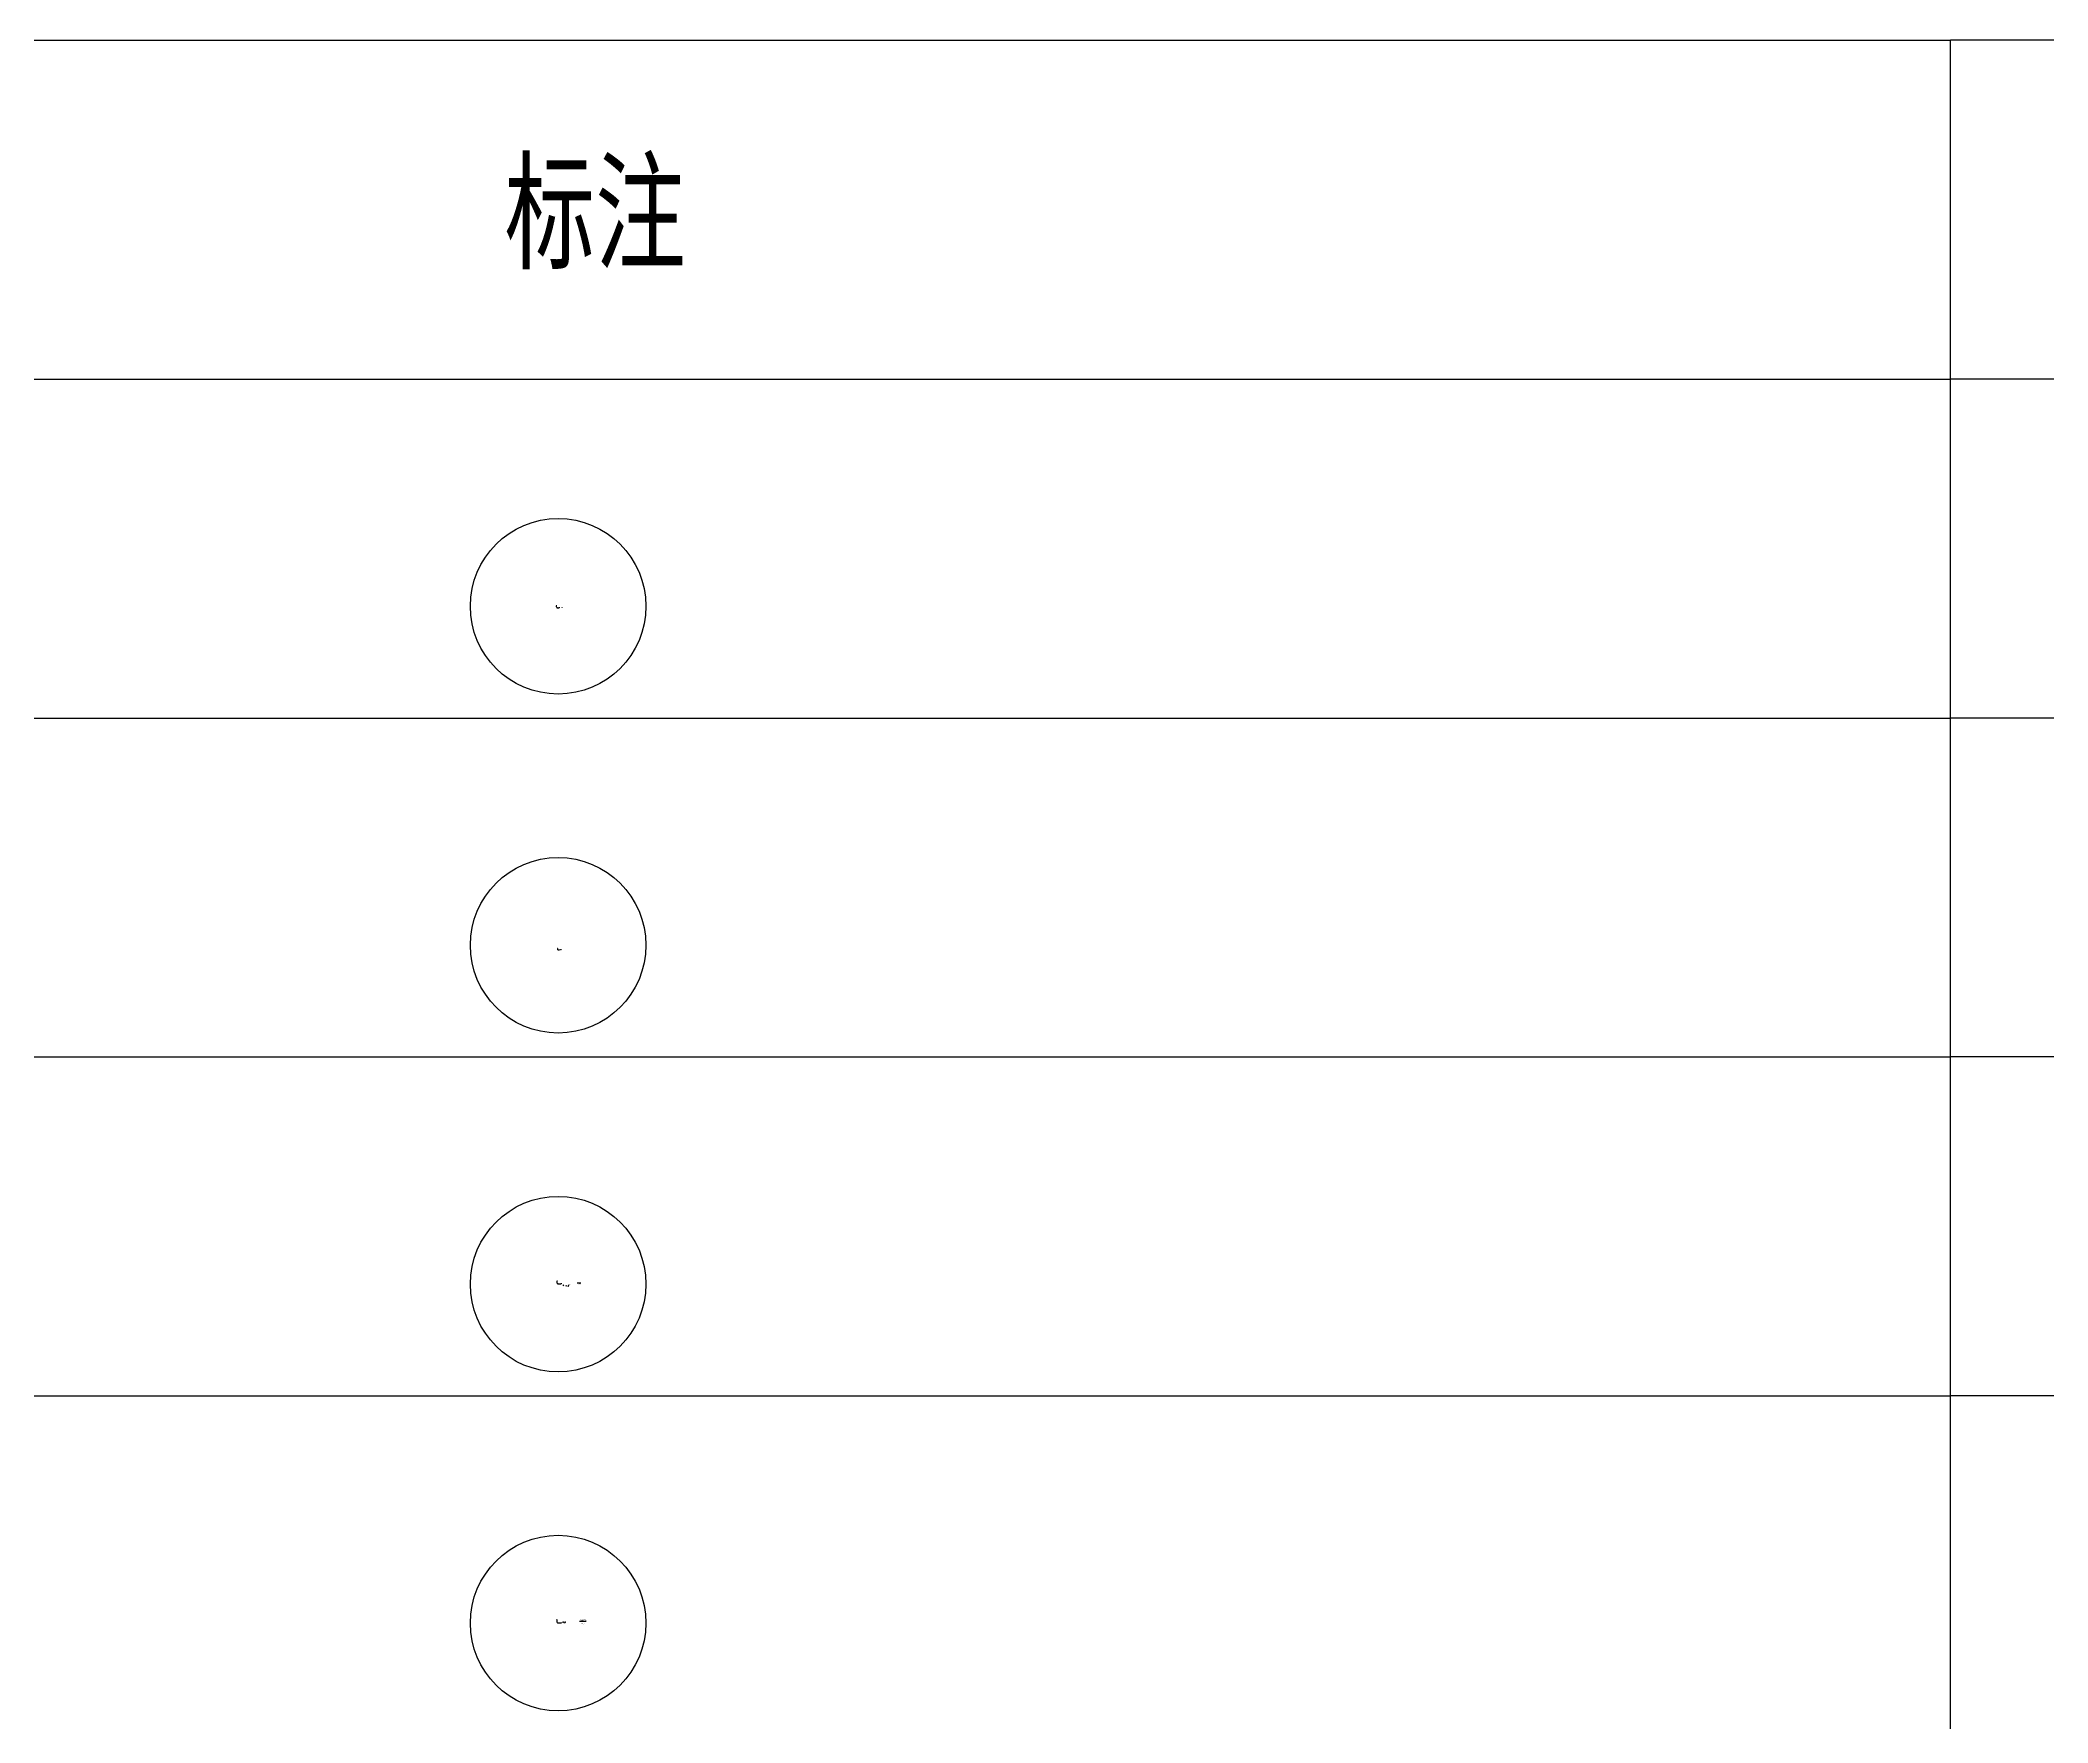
# Model space of a CAD drawing. Header units: millimetres. Extents: x -1582620 to 4754388, y -184455 to 3397362.
# Drawn here: x -679338 to -649713, y -110904 to -86081 of the extents above; entities that cross this region are included whole.
import ezdxf
from ezdxf import colors
from ezdxf.entities.mleader import LeaderData, LeaderLine
from ezdxf.enums import TextEntityAlignment as Align
from ezdxf.math import Vec2, Vec3

# ---------------------------------------------------------------- set-up
doc = ezdxf.new("R2010")
doc.units = ezdxf.units.MM
doc.header["$LTSCALE"] = 1000
doc.header["$MEASUREMENT"] = 0
for name, color, linetype in [('E-REQU-DIMS', 30, 'Continuous'), ('E-SHET-PROF', 1, 'Continuous'), ('E-UNIV-DIAG', 2, 'Continuous'), ('E-UNIV-NOTE', 6, 'Continuous')]:
    doc.layers.add(name, color=color, linetype=linetype)
doc.styles.add('TH-STYLE1', font='Stfangso_0.ttf', dxfattribs={"width": 0.65})
doc.styles.add('TH-STYLE2', font='Tssdeng.shx', dxfattribs={"width": 0.7, "bigfont": 'Tssdchn.shx'})
doc.styles.add('TH-STYLE3', font='tssdeng.shx', dxfattribs={"width": 0.65, "bigfont": 'tssdchn.shx'})
doc.dimstyles.new('E-DIMA02', dxfattribs={"dimscale": 0.2, "dimtxt": 3.5, "dimasz": 2, "dimexe": 3, "dimexo": 3, "dimgap": 1.25, "dimtad": 1, "dimdec": 1, "dimrnd": 1, "dimdsep": 46, "dimtxsty": 'TH-STYLE3', "dimblk1": 'ARCHTICK', "dimblk2": 'ARCHTICK', "dimsah": 1, "dimcen": 0, "dimclrt": 6, "dimadec": 0, "dimazin": 0, "dimtfac": 1, "dimtdec": 1, "dimtix": 1, "dimtmove": 2, "dimatfit": 3, "dimldrblk": 'ARCHTICK', "dimfxl": 1, "dimtolj": 1, "dimarcsym": 0})
doc.dimstyles.new('E-DIMA05', dxfattribs={"dimscale": 0.5, "dimtxt": 3.5, "dimasz": 2, "dimexe": 3, "dimexo": 3, "dimgap": 1.25, "dimtad": 1, "dimdec": 1, "dimrnd": 1, "dimdsep": 46, "dimtxsty": 'TH-STYLE3', "dimblk1": 'ARCHTICK', "dimblk2": 'ARCHTICK', "dimsah": 1, "dimcen": 0, "dimclrt": 6, "dimadec": 0, "dimazin": 0, "dimtfac": 1, "dimtdec": 1, "dimtix": 1, "dimtmove": 2, "dimatfit": 3, "dimldrblk": 'ARCHTICK', "dimfxl": 1, "dimtolj": 1, "dimarcsym": 0})
doc.dimstyles.new('E-DIMA1', dxfattribs={"dimtxt": 3.5, "dimasz": 2, "dimexe": 3, "dimexo": 3, "dimgap": 1.25, "dimtad": 1, "dimdec": 1, "dimrnd": 1, "dimdsep": 46, "dimtxsty": 'TH-STYLE3', "dimblk1": 'ARCHTICK', "dimblk2": 'ARCHTICK', "dimsah": 1, "dimcen": 0, "dimclrt": 6, "dimadec": 0, "dimazin": 0, "dimtfac": 1, "dimtdec": 1, "dimtix": 1, "dimtmove": 2, "dimatfit": 3, "dimldrblk": 'ARCHTICK', "dimfxl": 1, "dimtolj": 1, "dimarcsym": 0})
doc.dimstyles.new('E-DIMA2', dxfattribs={"dimscale": 2, "dimtxt": 3.5, "dimasz": 2, "dimexe": 3, "dimexo": 3, "dimgap": 1.25, "dimtad": 1, "dimdec": 1, "dimrnd": 1, "dimdsep": 46, "dimtxsty": 'TH-STYLE3', "dimblk1": 'ARCHTICK', "dimblk2": 'ARCHTICK', "dimsah": 1, "dimcen": 0, "dimclrt": 6, "dimadec": 0, "dimazin": 0, "dimtfac": 1, "dimtdec": 1, "dimtix": 1, "dimtmove": 2, "dimatfit": 3, "dimldrblk": 'ARCHTICK', "dimfxl": 3, "dimtolj": 1, "dimarcsym": 0})

# ---------------------------------------------------------------- blocks, each defined once
blk = doc.blocks.new('_ARCHTICK')
at = {"color": 0, "linetype": 'ByBlock', "const_width": 0.15}
blk.add_lwpolyline([(-0.5, -0.5), (0.5, 0.5)], dxfattribs=at)
blk = doc.blocks.new('*D504')
at = {"layer": 'Defpoints', "color": 0, "transparency": 16777216}
for p in [(-671702, -104417), (-671652, -104417), (-671652, -104427)]:
    blk.add_point(p, dxfattribs=at)
at = {"layer": 'E-REQU-DIMS', "color": 0, "lineweight": -2, "transparency": 16777216}
for p, q in [((-671702, -104420), (-671702, -104430)), ((-671702, -104427), (-671652, -104427)), ((-671652, -104420), (-671652, -104430))]:
    blk.add_line(p, q, dxfattribs=at)
at = {"layer": 'E-REQU-DIMS', "color": 0, "lineweight": -2, "transparency": 16777216, "xscale": 2, "yscale": 2, "zscale": 2, "rotation": 180}
blk.add_blockref('_ARCHTICK', (-671702, -104427), dxfattribs=at)
at = {"layer": 'E-REQU-DIMS', "color": 0, "lineweight": -2, "transparency": 16777216, "xscale": 2, "yscale": 2, "zscale": 2}
blk.add_blockref('_ARCHTICK', (-671652, -104427), dxfattribs=at)
at = {"layer": 'E-REQU-DIMS', "color": 6, "transparency": 16777216, "insert": (-671677, -104424), "char_height": 3.5, "attachment_point": 5, "style": 'TH-STYLE3'}
blk.add_mtext('\\A1;50', dxfattribs=at)
blk = doc.blocks.new('*D505')
at = {"layer": 'Defpoints', "color": 0, "transparency": 16777216}
for p in [(-671712, -104417), (-671702, -104387), (-671702, -104417)]:
    blk.add_point(p, dxfattribs=at)
at = {"layer": 'E-REQU-DIMS', "color": 0, "lineweight": -2, "transparency": 16777216}
for p, q in [((-671705, -104387), (-671715, -104387)), ((-671705, -104417), (-671715, -104417)), ((-671712, -104387), (-671712, -104417))]:
    blk.add_line(p, q, dxfattribs=at)
at = {"layer": 'E-REQU-DIMS', "color": 0, "lineweight": -2, "transparency": 16777216, "xscale": 2, "yscale": 2, "zscale": 2}
for p, rotation in [((-671712, -104387), 90), ((-671712, -104417), 270)]:
    blk.add_blockref('_ARCHTICK', p, dxfattribs=dict(at, rotation=rotation))
at = {"layer": 'E-REQU-DIMS', "color": 6, "transparency": 16777216, "insert": (-671715, -104402), "char_height": 3.5, "attachment_point": 5, "rotation": 90, "style": 'TH-STYLE3'}
blk.add_mtext('\\A1;30', dxfattribs=at)
blk = doc.blocks.new('*D507')
at = {"layer": 'Defpoints', "color": 0, "transparency": 16777216}
for p in [(-671705, -99496), (-671700, -99481), (-671700, -99496)]:
    blk.add_point(p, dxfattribs=at)
at = {"layer": 'E-REQU-DIMS', "color": 0, "lineweight": -2, "transparency": 16777216}
for p, q in [((-671702, -99481), (-671707, -99481)), ((-671702, -99496), (-671707, -99496)), ((-671705, -99481), (-671705, -99496))]:
    blk.add_line(p, q, dxfattribs=at)
for p, rotation in [((-671705, -99481), 90), ((-671705, -99496), 270)]:
    blk.add_blockref('_ARCHTICK', p, dxfattribs=dict(at, rotation=rotation))
at = {"layer": 'E-REQU-DIMS', "color": 6, "transparency": 16777216, "insert": (-671707, -99489), "char_height": 1.75, "attachment_point": 5, "rotation": 90, "style": 'TH-STYLE3'}
blk.add_mtext('\\A1;15', dxfattribs=at)
blk = doc.blocks.new('*D508')
at = {"layer": 'Defpoints', "color": 0, "transparency": 16777216}
for p in [(-671712, -94443), (-671681, -94443), (-671681, -94453)]:
    blk.add_point(p, dxfattribs=at)
at = {"layer": 'E-REQU-DIMS', "color": 0, "lineweight": -2, "transparency": 16777216}
for p, q in [((-671712, -94444), (-671712, -94454)), ((-671712, -94453), (-671681, -94453)), ((-671681, -94444), (-671681, -94454))]:
    blk.add_line(p, q, dxfattribs=at)
at = {"layer": 'E-REQU-DIMS', "color": 0, "lineweight": -2, "transparency": 16777216, "xscale": 0.4, "yscale": 0.4, "zscale": 0.4, "rotation": 180}
blk.add_blockref('_ARCHTICK', (-671712, -94453), dxfattribs=at)
at = {"layer": 'E-REQU-DIMS', "color": 0, "lineweight": -2, "transparency": 16777216, "xscale": 0.4, "yscale": 0.4, "zscale": 0.4}
blk.add_blockref('_ARCHTICK', (-671681, -94453), dxfattribs=at)
at = {"layer": 'E-REQU-DIMS', "color": 6, "transparency": 16777216, "insert": (-671697, -94453), "char_height": 0.7, "attachment_point": 5, "style": 'TH-STYLE3'}
blk.add_mtext('\\A1;31', dxfattribs=at)
blk = doc.blocks.new('*D509')
at = {"layer": 'Defpoints', "color": 0, "transparency": 16777216}
for p in [(-671724, -94443), (-671714, -94428), (-671712, -94443)]:
    blk.add_point(p, dxfattribs=at)
at = {"layer": 'E-REQU-DIMS', "color": 0, "lineweight": -2, "transparency": 16777216}
for p, q in [((-671715, -94428), (-671725, -94428)), ((-671713, -94443), (-671725, -94443)), ((-671724, -94428), (-671724, -94443))]:
    blk.add_line(p, q, dxfattribs=at)
at = {"layer": 'E-REQU-DIMS', "color": 0, "lineweight": -2, "transparency": 16777216, "xscale": 0.4, "yscale": 0.4, "zscale": 0.4}
for p, rotation in [((-671724, -94428), 90), ((-671724, -94443), 270)]:
    blk.add_blockref('_ARCHTICK', p, dxfattribs=dict(at, rotation=rotation))
at = {"layer": 'E-REQU-DIMS', "color": 6, "transparency": 16777216, "insert": (-671725, -94436), "char_height": 0.7, "attachment_point": 5, "rotation": 90, "style": 'TH-STYLE3'}
blk.add_mtext('\\A1;15', dxfattribs=at)
blk = doc.blocks.new('*D492')
at = {"layer": 'Defpoints', "color": 0, "transparency": 16777216}
for p in [(-671702, -109417), (-671652, -109417), (-671652, -109427)]:
    blk.add_point(p, dxfattribs=at)
at = {"layer": 'E-REQU-DIMS', "color": 0, "lineweight": -2, "transparency": 16777216}
for p, q in [((-671702, -109423), (-671702, -109433)), ((-671702, -109427), (-671652, -109427)), ((-671652, -109423), (-671652, -109433))]:
    blk.add_line(p, q, dxfattribs=at)
at = {"layer": 'E-REQU-DIMS', "color": 0, "lineweight": -2, "transparency": 16777216, "xscale": 4, "yscale": 4, "zscale": 4, "rotation": 180}
blk.add_blockref('_ARCHTICK', (-671702, -109427), dxfattribs=at)
at = {"layer": 'E-REQU-DIMS', "color": 0, "lineweight": -2, "transparency": 16777216, "xscale": 4, "yscale": 4, "zscale": 4}
blk.add_blockref('_ARCHTICK', (-671652, -109427), dxfattribs=at)
at = {"layer": 'E-REQU-DIMS', "color": 6, "transparency": 16777216, "insert": (-671677, -109421), "char_height": 7, "attachment_point": 5, "style": 'TH-STYLE3'}
blk.add_mtext('\\A1;50', dxfattribs=at)
blk = doc.blocks.new('*D493')
at = {"layer": 'Defpoints', "color": 0, "transparency": 16777216}
for p in [(-671712, -109417), (-671702, -109387), (-671702, -109417)]:
    blk.add_point(p, dxfattribs=at)
at = {"layer": 'E-REQU-DIMS', "color": 0, "lineweight": -2, "transparency": 16777216}
for p, q in [((-671708, -109387), (-671718, -109387)), ((-671708, -109417), (-671718, -109417)), ((-671712, -109387), (-671712, -109417))]:
    blk.add_line(p, q, dxfattribs=at)
at = {"layer": 'E-REQU-DIMS', "color": 0, "lineweight": -2, "transparency": 16777216, "xscale": 4, "yscale": 4, "zscale": 4}
for p, rotation in [((-671712, -109387), 90), ((-671712, -109417), 270)]:
    blk.add_blockref('_ARCHTICK', p, dxfattribs=dict(at, rotation=rotation))
at = {"layer": 'E-REQU-DIMS', "color": 6, "transparency": 16777216, "insert": (-671718, -109402), "char_height": 7, "attachment_point": 5, "rotation": 90, "style": 'TH-STYLE3'}
blk.add_mtext('\\A1;30', dxfattribs=at)
blk = doc.blocks.new('_Dot')
at = {"color": 0, "linetype": 'ByBlock', "lineweight": -2}
blk.add_line((-0.5, 0), (-1, 0), dxfattribs=at)
at = {"color": 0, "linetype": 'ByBlock', "const_width": 0.5}
blk.add_lwpolyline([(-0.25, 0, 1), (0.25, 0, 1)], format="xyb", close=True, dxfattribs=at)
blk = doc.blocks.new('_DotBlank')
at = {"color": 0, "linetype": 'ByBlock', "lineweight": -2}
blk.add_line((-0.5, 0), (-1, 0), dxfattribs=at)
blk.add_circle((0, 0), 0.5, dxfattribs=at)

msp = doc.modelspace()

# ---------------------------------------------------------------- linework, layer by layer
at = {"layer": 'E-UNIV-DIAG'}
for p, q in [((-691149.87, -86080.89), (-651149.87, -86080.89)), ((-651149.87, -166080.89), (-651149.87, -86080.89)), ((-611149.87, -86080.89), (-651149.87, -86080.89)), ((-691149.87, -91080.89), (-651149.87, -91080.89)), ((-611149.87, -91080.89), (-651149.87, -91080.89)), ((-691149.87, -96080.89), (-651149.87, -96080.89)), ((-611149.87, -96080.89), (-651149.87, -96080.89)), ((-691149.87, -101080.89), (-651149.87, -101080.89)), ((-611149.87, -101080.89), (-651149.87, -101080.89)), ((-691149.87, -106080.89), (-651149.87, -106080.89)), ((-611149.87, -106080.89), (-651149.87, -106080.89))]:
    msp.add_line(p, q, dxfattribs=at)
for centre in [(-671694.87, -94432.76), (-671694.87, -99432.76), (-671694.87, -104432.76), (-671694.87, -109432.76)]:
    msp.add_circle(centre, 1295.08, dxfattribs=at)

# ---------------------------------------------------------------- texts
at = {"layer": 'E-SHET-PROF', "attachment_point": 5}
for s, insert, char_height, style in [('{\\H1.071x;\\L一层照明平面图\\H0.4667x;\\l 1:1}', (-671385.22, -104409.7), 7, 'TH-STYLE2'), ('一层照明平面图', (-671385.22, -104430.78), 5, 'TH-STYLE1'), ('1:1', (-671385.22, -104441.2), 3.5, 'TH-STYLE1'), ('{\\H1.071x;\\L一层照明平面图\\H0.4667x;\\l 1:2}', (-671327.6, -109394.25), 14, 'TH-STYLE2'), ('一层照明平面图', (-671327.6, -109436.4), 10, 'TH-STYLE3'), ('1:2', (-671327.6, -109457.24), 7, 'TH-STYLE3')]:
    msp.add_mtext(s, dxfattribs=dict(at, insert=insert, char_height=char_height, style=style))
at = {"layer": 'E-UNIV-NOTE', "style": 'TH-STYLE1', "width": 0.7}
msp.add_text('标注', height=1400, dxfattribs=at).set_placement((-671149.87, -88580.89), align=Align.MIDDLE)

# ---------------------------------------------------------------- dimensions: what is measured, and where the dimension line sits
at = {"layer": 'E-REQU-DIMS'}
for base, p1, p2, dimstyle, picture, middle in [((-671724.3004, -94443.1556), (-671714.3004, -94428.0127), (-671712.2549, -94443.1556), 'E-DIMA02', '*D509', (-671724.9004, -94435.5842)), ((-671705.34, -99496.47), (-671700.34, -99481.47), (-671700.34, -99496.47), 'E-DIMA05', '*D507', (-671706.84, -99488.97)), ((-671712.2, -104417.13), (-671702.2, -104387.13), (-671702.2, -104417.13), 'E-DIMA1', '*D505', (-671715.2, -104402.13)), ((-671712.2, -109417.13), (-671702.2, -109387.13), (-671702.2, -109417.13), 'E-DIMA2', '*D493', (-671718.2, -109402.13))]:
    dim = msp.add_linear_dim(base=base, p1=p1, p2=p2, angle=270, dimstyle=dimstyle, dxfattribs=at)
    dim.commit()
    dim.dimension.update_dxf_attribs({"geometry": picture, "text_midpoint": middle})
for base, p1, p2, dimstyle, picture, middle in [((-671680.81, -94453.16), (-671712.25, -94443.16), (-671680.81, -94443.19), 'E-DIMA02', '*D508', (-671696.53, -94452.56)), ((-671652.19, -104427.13), (-671702.2, -104417.13), (-671652.19, -104417.13), 'E-DIMA1', '*D504', (-671677.19, -104424.13)), ((-671652.19, -109427.13), (-671702.2, -109417.13), (-671652.19, -109417.13), 'E-DIMA2', '*D492', (-671677.19, -109421.13))]:
    dim = msp.add_linear_dim(base=base, p1=p1, p2=p2, dimstyle=dimstyle, dxfattribs=at)
    dim.commit()
    dim.dimension.update_dxf_attribs({"geometry": picture, "text_midpoint": middle})
msp.add_linear_dim(base=(-671675.34, -99501.47), p1=(-671700.34, -99496.47), p2=(-671675.34, -99496.47), dimstyle='E-DIMA05', dxfattribs=at).render()

# ---------------------------------------------------------------- leaders
ml = msp.add_multileader_mtext('Standard', dxfattribs=at)
ml.set_content('3.5', color=6, style='TH-STYLE3')
ml.set_leader_properties()
ml.build(insert=Vec2(0, 0))
ml.multileader.update_dxf_attribs({"dogleg_length": 2, "arrow_head_size": 0.36, "scale": 0.2})
ctx = ml.context
ctx.base_point, ctx.scale, ctx.char_height, ctx.arrow_head_size, ctx.landing_gap_size, ctx.plane_origin = Vec3(-671634.74, -94447.87), 0.2, 0.7, 0.36, 0.018, Vec3(-671635.14, -94455.24)
notes = []
notes.append((ctx, [(0, (1, 1, 0), (-671635.14, -94447.87), (1, 0), 0.4, [(0, [(-671637.04, -94449.82)], 0, [])])]))
ctx.mtext.insert, ctx.mtext.flow_direction = Vec3(-671634.72, -94447.52), 5
ml = msp.add_multileader_mtext('Standard', dxfattribs=at)
ml.set_content('3.5', color=6, style='TH-STYLE3')
ml.set_leader_properties()
ml.set_arrow_properties(name='DOT')
ml.build(insert=Vec2(0, 0))
ml.multileader.update_dxf_attribs({"dogleg_length": 2, "arrow_head_size": 0.25, "scale": 0.2})
ctx = ml.context
ctx.base_point, ctx.scale, ctx.char_height, ctx.arrow_head_size, ctx.landing_gap_size, ctx.plane_origin = Vec3(-671625.25, -94448.49), 0.2, 0.7, 0.25, 0.018, Vec3(-671628.6, -94456.31)
notes.append((ctx, [(0, (1, 1, 0), (-671625.65, -94448.49), (1, 0), 0.4, [(0, [(-671627.74, -94450.6)], 0, [])])]))
ctx.mtext.insert, ctx.mtext.flow_direction = Vec3(-671625.23, -94448.14), 5
ml = msp.add_multileader_mtext('Standard', dxfattribs=at)
ml.set_content('3.5', color=6, style='TH-STYLE3')
ml.set_leader_properties()
ml.build(insert=Vec2(0, 0))
ml.multileader.update_dxf_attribs({"dogleg_length": 2, "arrow_head_size": 0.9, "scale": 0.5})
ctx = ml.context
ctx.base_point, ctx.scale, ctx.char_height, ctx.arrow_head_size, ctx.landing_gap_size, ctx.plane_origin = Vec3(-671656.54, -99495.27), 0.5, 1.75, 0.9, 0.045, Vec3(-671661.06, -99501.87)
notes.append((ctx, [(0, (1, 1, 0), (-671657.54, -99495.27), (1, 0), 1, [(0, [(-671661.06, -99501.87)], 0, [])])]))
ctx.mtext.insert, ctx.mtext.flow_direction = Vec3(-671656.5, -99494.39), 5
ml = msp.add_multileader_mtext('Standard', dxfattribs=at)
ml.set_content('3.5', color=6, style='TH-STYLE3')
ml.set_leader_properties()
ml.set_arrow_properties(name='DOT')
ml.build(insert=Vec2(0, 0))
ml.multileader.update_dxf_attribs({"dogleg_length": 2, "arrow_head_size": 0.625, "scale": 0.5})
ctx = ml.context
ctx.base_point, ctx.scale, ctx.char_height, ctx.arrow_head_size, ctx.landing_gap_size, ctx.plane_origin = Vec3(-671646.42, -99494.96), 0.5, 1.75, 0.625, 0.045, Vec3(-671650.78, -99501.52)
notes.append((ctx, [(0, (1, 1, 0), (-671647.42, -99494.96), (1, 0), 1, [(0, [(-671650.78, -99501.52)], 0, [])])]))
ctx.mtext.insert, ctx.mtext.flow_direction = Vec3(-671646.37, -99494.09), 5
ml = msp.add_multileader_mtext('Standard', dxfattribs=at)
ml.set_content('3.5', color=6, style='TH-STYLE3')
ml.set_leader_properties()
ml.build(insert=Vec2(0, 0))
ml.multileader.update_dxf_attribs({"dogleg_length": 2, "arrow_head_size": 1.8})
ctx = ml.context
ctx.base_point, ctx.char_height, ctx.arrow_head_size, ctx.landing_gap_size, ctx.plane_origin = Vec3(-671609.09, -104442.62), 3.5, 1.8, 0.09, Vec3(-671627.47, -104447.58)
notes.append((ctx, [(0, (1, 1, 0), (-671611.09, -104442.62), (1, 0), 2, [(0, [(-671619.14, -104458.43)], 0, [])])]))
ctx.mtext.insert, ctx.mtext.flow_direction = Vec3(-671609, -104440.87), 5
ml = msp.add_multileader_mtext('Standard', dxfattribs=at)
ml.set_content('3.5', color=6, style='TH-STYLE3')
ml.set_leader_properties()
ml.set_arrow_properties(name='DOT')
ml.build(insert=Vec2(0, 0))
ml.multileader.update_dxf_attribs({"dogleg_length": 2, "arrow_head_size": 1.25})
ctx = ml.context
ctx.base_point, ctx.char_height, ctx.arrow_head_size, ctx.landing_gap_size, ctx.plane_origin = Vec3(-671570.73, -104445.77), 3.5, 1.25, 0.09, Vec3(-671582.29, -104451.18)
notes.append((ctx, [(1, (1, 1, 0), (-671572.73, -104445.77), (1, 0), 2, [(1, [(-671576.93, -104452.43), (-671577.76, -104461.37)], 0, [])])]))
ctx.mtext.insert, ctx.mtext.flow_direction = Vec3(-671570.64, -104444.02), 5
ml = msp.add_multileader_mtext('Standard', dxfattribs=at)
ml.set_content('FDASFDAS', color=6, style='TH-STYLE3')
ml.set_leader_properties()
ml.set_arrow_properties(name='DOTBLANK')
ml.build(insert=Vec2(0, 0))
ml.multileader.update_dxf_attribs({"dogleg_length": 2, "arrow_head_size": 1.8})
ctx = ml.context
ctx.base_point, ctx.char_height, ctx.arrow_head_size, ctx.landing_gap_size, ctx.plane_origin = Vec3(-671533.49, -104441.37), 3.5, 1.8, 0.09, Vec3(-671545.17, -104464.74)
notes.append((ctx, [(0, (1, 1, 0), (-671535.49, -104441.37), (1, 0), 2, [(0, [(-671545.17, -104464.74)], 0, [])])]))
ctx.mtext.insert, ctx.mtext.flow_direction = Vec3(-671533.4, -104439.62), 5
ml = msp.add_multileader_mtext('Standard', dxfattribs=at)
ml.set_content('3.5', color=6, style='TH-STYLE3')
ml.set_leader_properties()
ml.build(insert=Vec2(0, 0))
ml.multileader.update_dxf_attribs({"dogleg_length": 2, "arrow_head_size": 3.6, "scale": 2})
ctx = ml.context
ctx.base_point, ctx.scale, ctx.char_height, ctx.arrow_head_size, ctx.landing_gap_size, ctx.plane_origin = Vec3(-671612.9, -109413.51), 2, 7, 3.6, 0.18, Vec3(-671628.34, -109433.05)
notes.append((ctx, [(0, (1, 1, 0), (-671616.9, -109413.51), (1, 0), 4, [(0, [(-671628.34, -109433.05)], 0, [])])]))
ctx.mtext.insert, ctx.mtext.flow_direction = Vec3(-671612.72, -109410.01), 5
ml = msp.add_multileader_mtext('Standard', dxfattribs=at)
ml.set_content('3.5', color=6, style='TH-STYLE3')
ml.set_leader_properties()
ml.set_arrow_properties(name='DOT')
ml.build(insert=Vec2(0, 0))
ml.multileader.update_dxf_attribs({"dogleg_length": 2, "arrow_head_size": 2.5, "scale": 2})
ctx = ml.context
ctx.base_point, ctx.scale, ctx.char_height, ctx.arrow_head_size, ctx.landing_gap_size, ctx.plane_origin = Vec3(-671580.48, -109414.93), 2, 7, 2.5, 0.18, Vec3(-671596.55, -109432.75)
notes.append((ctx, [(0, (1, 1, 0), (-671584.48, -109414.93), (1, 0), 4, [(0, [(-671596.55, -109432.75)], 0, [])])]))
ctx.mtext.insert, ctx.mtext.flow_direction = Vec3(-671580.3, -109411.43), 5
for ctx, leaders in notes:
    for number, flags, end, landing, length, lines in leaders:
        leader = LeaderData()
        leader.index, (leader.has_last_leader_line, leader.has_dogleg_vector, leader.attachment_direction) = number, flags
        leader.last_leader_point, leader.dogleg_vector, leader.dogleg_length = Vec3(end), Vec3(landing), length
        for number, points, colour, breaks in lines:
            line = LeaderLine()
            line.index, line.vertices, line.color, line.breaks = number, Vec3.list(points), colors.encode_raw_color(colour), breaks
            leader.lines.append(line)
        ctx.leaders.append(leader)

doc.saveas('drawing.dxf')
